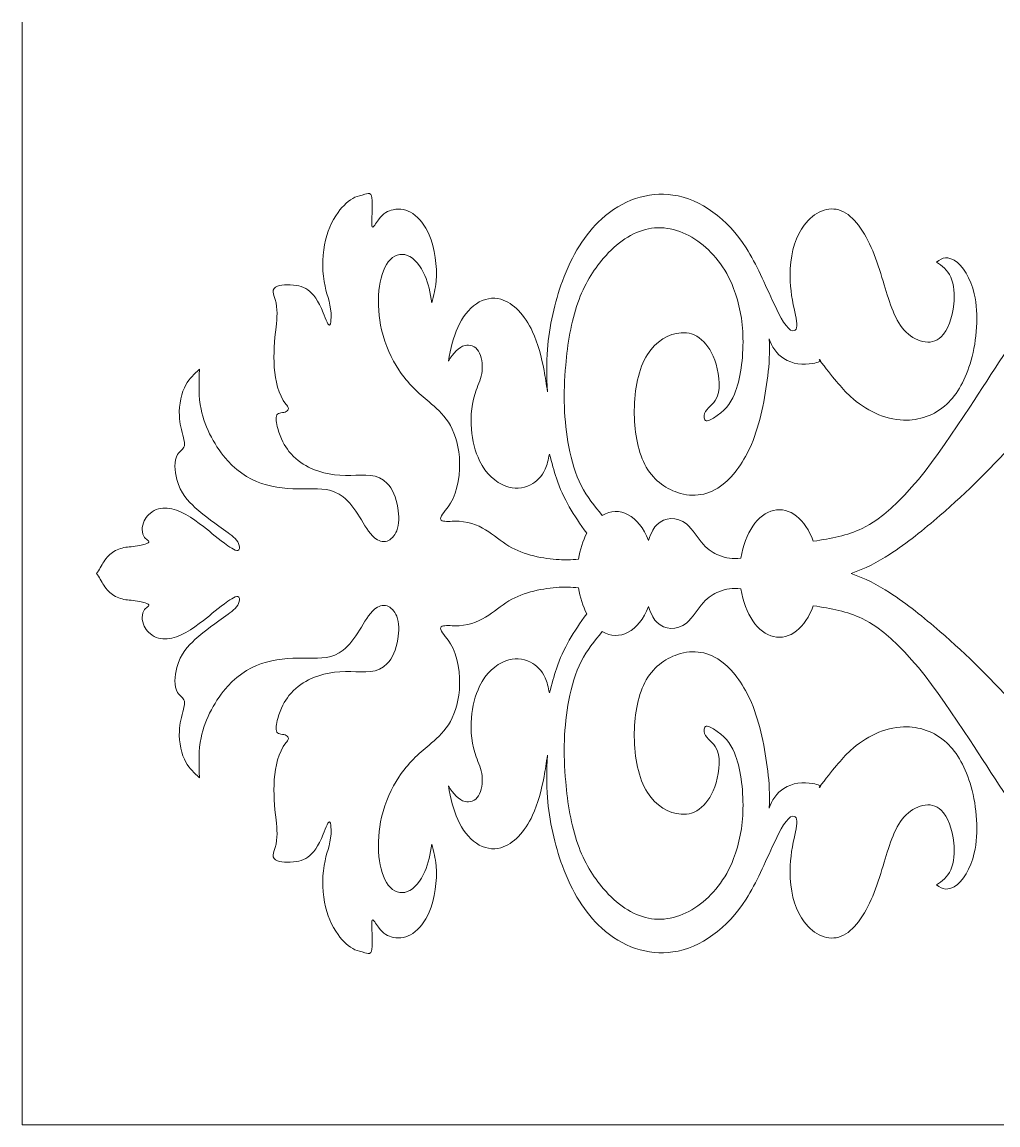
# Model space of a CAD drawing. Header units: millimetres. Extents: x -361 to 361, y -251 to 251.
# Drawn here: x -361 to -256.8, y -222.8 to -105 of the extents above; entities that cross this region are included whole.
import ezdxf

# ---------------------------------------------------------------- set-up
doc = ezdxf.new("R2010")
doc.units = ezdxf.units.MM
doc.header["$MEASUREMENT"] = 0
doc.layers.add('layer 1', color=7, linetype='Continuous')

msp = doc.modelspace()

# ---------------------------------------------------------------- linework, layer by layer
at = {"layer": 'layer 1', "lineweight": 9}
msp.add_open_spline([(-230.3487, -222.7888), (-230.3487, -222.7888), (-361.0487, -222.7888), (-361.0487, -222.7888), (-361.0487, -222.7888), (-361.0487, -222.7888), (-361.0487, -104.9888), (-361.0487, -104.9888)], degree=3, knots=[0, 0, 0, 0, 0.33333333, 0.33333333, 0.33333333, 0.33333333, 1, 1, 1, 1], dxfattribs=at)
for points in [[(-325.4853, -123.7089), (-325.1602, -123.564), (-324.8394, -123.5089), (-324.4247, -123.3857)], [(-324.4247, -123.3857), (-324.1915, -123.3163), (-323.9287, -123.2257), (-323.7925, -123.3939)], [(-323.7925, -123.3939), (-323.662, -123.5555), (-323.6474, -123.9553), (-323.6414, -124.2952)], [(-299.1416, -126.0267), (-296.936, -124.0132), (-294.175, -123.0721), (-291.51, -123.4627)], [(-291.51, -123.4627), (-288.5283, -123.8998), (-285.667, -126.0036), (-283.6709, -129.1176)], [(-327.2837, -125.3242), (-326.7484, -124.5924), (-326.1086, -123.9864), (-325.4853, -123.7089)], [(-323.6414, -124.2952), (-323.6306, -124.9039), (-323.6468, -125.3206), (-323.6719, -125.9466)], [(-277.4716, -126.6738), (-276.4118, -125.2558), (-274.8813, -124.6003), (-273.5325, -125.1349)], [(-328.7325, -128.7785), (-328.4793, -127.3948), (-327.9663, -126.2573), (-327.2837, -125.3242)], [(-323.6719, -125.9466), (-323.6872, -126.3291), (-323.7055, -126.7894), (-323.623, -126.8758)], [(-322.9725, -126.1069), (-322.4555, -125.3962), (-321.9273, -125.1354), (-321.3976, -125.0277)], [(-321.3976, -125.0277), (-320.6697, -124.8796), (-319.939, -125.0196), (-319.2875, -125.4514)], [(-319.2875, -125.4514), (-318.5974, -125.9078), (-317.9963, -126.6895), (-317.5609, -127.7058)], [(-303.3107, -132.67), (-302.2897, -129.894), (-300.8903, -127.6231), (-299.1416, -126.0267)], [(-273.5325, -125.1349), (-272.8474, -125.4066), (-272.2093, -125.9851), (-271.662, -126.6974)], [(-259.7785, -146.105), (-254.9117, -138.6855), (-250.4395, -131.5119), (-245.2391, -125.4356)], [(-323.623, -126.8758), (-323.5176, -126.9867), (-323.2466, -126.4835), (-322.9725, -126.1069)], [(-294.1195, -127.0731), (-295.8433, -127.4174), (-297.4864, -128.5564), (-298.9177, -130.2132)], [(-288.8309, -128.3944), (-290.5081, -127.2004), (-292.356, -126.721), (-294.1195, -127.0731)], [(-278.9668, -131.3167), (-278.8667, -129.4327), (-278.32, -127.8089), (-277.4716, -126.6738)], [(-271.662, -126.6974), (-270.4654, -128.2552), (-269.7036, -130.4523), (-269.0357, -132.6722)], [(-317.5609, -127.7058), (-316.9442, -129.1456), (-316.6602, -131.0566), (-316.8101, -132.6813)], [(-285.0128, -133.4303), (-285.8794, -131.2084), (-287.2825, -129.497), (-288.8309, -128.3944)], [(-328.6766, -133.2138), (-328.9784, -131.8571), (-328.9906, -130.1898), (-328.7325, -128.7785)], [(-283.6709, -129.1176), (-282.5587, -130.8529), (-281.7151, -132.9018), (-280.6494, -135.171)], [(-321.9113, -130.5902), (-322.4567, -131.2931), (-322.781, -132.462), (-322.9078, -133.6566)], [(-319.8835, -129.9063), (-320.5868, -129.646), (-321.3614, -129.8818), (-321.9113, -130.5902)], [(-317.9993, -132.0682), (-318.4315, -131.066), (-319.115, -130.1906), (-319.8835, -129.9063)], [(-298.9177, -130.2132), (-300.0144, -131.483), (-300.9866, -133.0567), (-301.6673, -134.99)], [(-261.8069, -132.2401), (-262.15, -131.4921), (-262.7702, -130.9543), (-263.3333, -130.6309)], [(-263.3331, -130.6302), (-262.6847, -130.0561), (-262.044, -130.0895), (-261.4647, -130.4196)], [(-261.4647, -130.4196), (-260.4895, -130.9756), (-259.6882, -132.3734), (-259.3057, -134.0348)], [(-278.6365, -135.209), (-278.9115, -133.8368), (-279.0308, -132.5234), (-278.9668, -131.3167)], [(-334.2226, -133.8451), (-334.286, -133.1731), (-333.4318, -133.0748), (-332.7417, -133.0592)], [(-332.7417, -133.0592), (-331.7539, -133.0375), (-331.1027, -133.185), (-330.5158, -133.6056)], [(-317.2679, -134.99), (-317.4445, -133.8702), (-317.6304, -132.9231), (-317.9993, -132.0682)], [(-316.8101, -132.6813), (-316.882, -133.4591), (-317.0532, -134.1715), (-317.2679, -134.9899)], [(-304.9062, -139.9758), (-304.716, -137.4953), (-304.1374, -134.9172), (-303.3107, -132.67)], [(-269.0357, -132.6722), (-268.4437, -134.6395), (-267.9256, -136.6248), (-266.785, -137.8887)], [(-261.4987, -135.132), (-261.3879, -134.1078), (-261.4349, -133.0506), (-261.8069, -132.2401)], [(-333.9996, -134.6221), (-334.0844, -134.3427), (-334.202, -134.0636), (-334.2226, -133.8451)], [(-330.5158, -133.6056), (-329.9306, -134.025), (-329.4094, -134.7158), (-328.8562, -136.0527)], [(-328.0269, -136.558), (-327.9846, -135.235), (-328.4285, -134.3295), (-328.6766, -133.2138)], [(-322.9078, -133.6566), (-323.0588, -135.0775), (-322.9302, -136.5349), (-322.6246, -137.8514)], [(-284.0159, -138.7436), (-284.0588, -136.8104), (-284.4031, -134.9939), (-285.0128, -133.4303)], [(-259.3057, -134.0348), (-258.7955, -136.2502), (-259.0295, -138.9343), (-259.6371, -141.1105)], [(-333.9123, -137.5602), (-333.8106, -136.5976), (-333.7005, -135.6081), (-333.9996, -134.6221)], [(-314.4991, -137.6134), (-314.0118, -136.5384), (-313.3008, -135.6239), (-312.505, -135.0804)], [(-312.505, -135.0804), (-311.6751, -134.5135), (-310.7531, -134.3503), (-309.8747, -134.6012)], [(-309.8747, -134.6012), (-308.5487, -134.9797), (-307.3223, -136.3012), (-306.5018, -138.0585)], [(-301.6673, -134.99), (-302.3675, -136.979), (-302.7592, -139.3484), (-302.9611, -141.653)], [(-280.6494, -135.171), (-280.021, -136.5092), (-279.3152, -137.9239), (-278.6809, -137.9622)], [(-278.2808, -137.6347), (-278.1707, -137.1747), (-278.4423, -136.1772), (-278.6365, -135.209)], [(-262.8392, -138.62), (-262.1166, -137.9323), (-261.6535, -136.5642), (-261.4987, -135.132)], [(-328.8562, -136.0527), (-328.5774, -136.7266), (-328.2905, -137.5644), (-328.1435, -137.3267)], [(-328.1435, -137.3267), (-328.0753, -137.2167), (-328.0372, -136.8753), (-328.0269, -136.558)], [(-334.0934, -141.8699), (-334.2, -140.3985), (-334.0654, -139.0097), (-333.9123, -137.5602)], [(-315.4961, -141.2078), (-315.2295, -139.8294), (-314.9678, -138.6473), (-314.4991, -137.6134)], [(-278.6809, -137.9622), (-278.5077, -137.9731), (-278.3396, -137.8804), (-278.2808, -137.6347)], [(-322.6246, -137.8514), (-322.2358, -139.526), (-321.5607, -140.9728), (-320.7925, -142.1325)], [(-306.5018, -138.0585), (-305.9173, -139.3101), (-305.5388, -140.7828), (-305.2714, -142.2004)], [(-294.2257, -140.5084), (-293.316, -139.0721), (-291.9367, -138.263), (-290.6367, -138.1759)], [(-290.6367, -138.1759), (-289.8627, -138.124), (-289.1169, -138.3281), (-288.4387, -138.9169)], [(-288.4387, -138.9169), (-287.8158, -139.4578), (-287.2501, -140.3233), (-286.8878, -141.519)], [(-284.9242, -144.7275), (-284.2926, -143.1865), (-283.9681, -140.8929), (-284.0159, -138.7436)], [(-281.2236, -138.8105), (-281.1158, -140.3325), (-281.2174, -141.5232), (-281.3723, -142.7842)], [(-279.6459, -140.9356), (-280.3796, -140.4572), (-280.9819, -139.6515), (-281.2236, -138.8114)], [(-266.785, -137.8887), (-265.6658, -139.1289), (-263.9473, -139.6746), (-262.8392, -138.62)], [(-313.7142, -139.5317), (-314.4083, -139.689), (-314.9469, -140.3697), (-315.4961, -141.209)], [(-312.2717, -140.1478), (-312.6286, -139.5777), (-313.2121, -139.4178), (-313.7142, -139.5317)], [(-311.8899, -142.2701), (-311.8076, -141.5399), (-311.9443, -140.6711), (-312.2717, -140.1478)], [(-304.9108, -144.4946), (-304.996, -142.816), (-305.0161, -141.4123), (-304.9062, -139.9758)], [(-295.6305, -146.4853), (-295.6173, -144.2128), (-295.1799, -142.0153), (-294.2257, -140.5084)], [(-276.5701, -141.449), (-277.5774, -141.622), (-278.717, -141.5413), (-279.6459, -140.9356)], [(-275.8867, -141.0317), (-275.4339, -141.1583), (-275.9792, -141.3473), (-276.5701, -141.449)], [(-272.531, -144.98), (-273.5441, -144.052), (-274.3986, -142.9245), (-275.8867, -141.03)], [(-259.6371, -141.1105), (-260.2047, -143.1433), (-261.0986, -144.7328), (-262.2438, -145.7997)], [(-343.5372, -143.7213), (-343.153, -143.0293), (-342.6561, -142.6259), (-342.1042, -142.0552)], [(-342.1043, -142.0552), (-342.1465, -143.7354), (-342.192, -145.0298), (-341.9241, -146.341)], [(-332.8642, -145.7935), (-333.663, -144.786), (-333.9904, -143.2895), (-334.0934, -141.8699)], [(-320.7925, -142.1325), (-319.8146, -143.6087), (-318.686, -144.6198), (-317.5598, -145.5657)], [(-312.5263, -144.2899), (-312.2886, -143.6216), (-311.9742, -143.0188), (-311.8899, -142.2701)], [(-305.2714, -142.2004), (-305.1337, -142.9306), (-305.0254, -143.6463), (-304.9108, -144.4938)], [(-302.9611, -141.653), (-303.2239, -144.6534), (-303.1646, -147.5439), (-302.6218, -150.349)], [(-286.8878, -141.519), (-286.5026, -142.7908), (-286.3476, -144.4359), (-286.983, -145.4116)], [(-281.3723, -142.7842), (-281.6681, -145.1938), (-282.1585, -147.8602), (-283.1156, -150.0957)], [(-344.2414, -147.0572), (-344.3044, -145.8287), (-344.0039, -144.5619), (-343.5372, -143.7213)], [(-313.0354, -148.466), (-313.1484, -147.0308), (-312.9727, -145.545), (-312.5263, -144.2899)], [(-287.171, -147.2897), (-286.0018, -146.5668), (-285.3823, -145.8451), (-284.9242, -144.7275)], [(-332.5824, -146.2528), (-332.5929, -146.1074), (-332.7346, -145.9569), (-332.8642, -145.7935)], [(-317.5598, -145.5657), (-316.8306, -146.1779), (-316.1025, -146.7629), (-315.4899, -147.7338)], [(-286.983, -145.4116), (-287.3823, -146.0246), (-288.0937, -146.3735), (-288.1636, -147.027)], [(-266.855, -147.5071), (-268.8882, -147.4381), (-270.912, -146.4635), (-272.531, -144.98)], [(-262.2438, -145.7997), (-263.5611, -147.0269), (-265.2112, -147.5631), (-266.855, -147.5071)], [(-343.809, -149.3782), (-344.0084, -148.6284), (-344.2008, -147.8509), (-344.2414, -147.0572)], [(-341.9241, -146.341), (-341.5106, -148.3646), (-340.3507, -150.4288), (-339.0746, -151.8416)], [(-333.7209, -148.3888), (-333.8649, -147.8538), (-333.9813, -147.2331), (-333.83, -146.9573)], [(-333.83, -146.9573), (-333.6587, -146.6445), (-333.1439, -146.7744), (-332.8168, -146.5959)], [(-332.8168, -146.5959), (-332.6778, -146.5201), (-332.5727, -146.3886), (-332.5824, -146.2528)], [(-294.5083, -152.2292), (-295.3013, -150.6964), (-295.6425, -148.5596), (-295.6305, -146.4853)], [(-288.1636, -147.027), (-288.1811, -147.1908), (-288.1582, -147.3738), (-288.0938, -147.4774)], [(-271.2962, -159.0706), (-267.0546, -157.0102), (-263.3125, -151.4928), (-259.7785, -146.105)], [(-332.5251, -150.8413), (-333.0019, -150.2468), (-333.4212, -149.5033), (-333.7209, -148.3888)], [(-315.4899, -147.7338), (-314.9116, -148.6508), (-314.4364, -149.9115), (-314.3173, -151.4476)], [(-288.0938, -147.4774), (-287.9359, -147.7312), (-287.5279, -147.5103), (-287.171, -147.2897)], [(-343.7004, -150.261), (-343.6365, -150.0161), (-343.7234, -149.6997), (-343.809, -149.3782)], [(-312.1602, -151.8498), (-312.6294, -150.8902), (-312.9386, -149.6967), (-313.0354, -148.466)], [(-254.5983, -149.3541), (-257.2549, -152.4425), (-260.075, -155.1739), (-262.9639, -157.6889)], [(-344.4207, -151.1676), (-344.1853, -150.8119), (-343.7911, -150.6083), (-343.7004, -150.261)], [(-302.6218, -150.349), (-302.3336, -151.8387), (-301.909, -153.3044), (-301.303, -154.4995)], [(-283.1156, -150.0957), (-283.8865, -151.8959), (-284.96, -153.4164), (-286.1363, -154.3559)], [(-344.5095, -153.8579), (-344.7526, -152.9571), (-344.8475, -151.8123), (-344.4207, -151.1676)], [(-339.0746, -151.8416), (-336.496, -154.6965), (-333.4431, -154.8925), (-330.4398, -154.8557)], [(-330.4463, -152.5166), (-331.1835, -152.1384), (-331.9033, -151.6166), (-332.5251, -150.8413)], [(-314.3173, -151.4476), (-314.1888, -153.1035), (-314.4743, -155.0792), (-315.2732, -156.3832)], [(-309.3454, -154.548), (-310.4532, -154.1489), (-311.4765, -153.2476), (-312.1602, -151.8498)], [(-304.6987, -151.136), (-304.8229, -151.7503), (-304.9403, -152.2851), (-305.1441, -152.7449)], [(-303.9524, -153.7229), (-304.227, -152.9012), (-304.4028, -152.0903), (-304.6987, -151.1362)], [(-325.9104, -153.4124), (-327.485, -153.4468), (-328.9993, -153.2586), (-330.4463, -152.5166)], [(-305.1441, -152.7449), (-305.49, -153.525), (-306.0846, -154.0884), (-306.7067, -154.4138)], [(-291.0128, -155.2352), (-292.3347, -154.7893), (-293.6724, -153.8449), (-294.5083, -152.2292)], [(-342.5737, -156.8256), (-343.2988, -156.1708), (-344.1071, -155.3485), (-344.5095, -153.8579)], [(-322.0245, -154.2612), (-323.042, -153.1719), (-324.5003, -153.3814), (-325.9104, -153.4124)], [(-320.8909, -156.8754), (-321.0751, -155.7691), (-321.4887, -154.8349), (-322.0245, -154.2612)], [(-302.5702, -156.7568), (-303.0906, -155.8375), (-303.602, -154.7715), (-303.9524, -153.7229)], [(-330.4398, -154.8557), (-329.1546, -154.8394), (-327.8786, -154.7818), (-326.7263, -155.7128)], [(-306.7067, -154.4138), (-307.5682, -154.8647), (-308.4824, -154.8588), (-309.3454, -154.548)], [(-301.303, -154.4995), (-300.6838, -155.7211), (-299.8749, -156.6602), (-299.056, -157.7076)], [(-286.1363, -154.3559), (-287.641, -155.5574), (-289.3139, -155.8082), (-291.0128, -155.2352)], [(-326.7263, -155.7128), (-326.0984, -156.2199), (-325.5074, -157.0209), (-324.9856, -157.8529)], [(-315.2732, -156.3832), (-315.7373, -157.1405), (-316.3746, -157.6711), (-316.3217, -158.0387)], [(-299.056, -157.7078), (-297.2276, -156.5768), (-295.1589, -157.6888), (-294.1159, -160.3627)], [(-348.1964, -158.9638), (-348.1171, -158.2857), (-347.757, -157.7934), (-347.3662, -157.464)], [(-347.3662, -157.464), (-346.8028, -156.9893), (-346.1755, -156.8531), (-345.5342, -156.9105)], [(-345.5342, -156.9105), (-344.2166, -157.0281), (-342.8399, -157.9625), (-341.6722, -158.8752)], [(-339.0282, -159.5478), (-340.4491, -158.5042), (-341.403, -157.8829), (-342.5737, -156.8256)], [(-321.0162, -159.3238), (-320.7436, -158.6258), (-320.7531, -157.7025), (-320.8909, -156.8754)], [(-300.7103, -159.597), (-301.4385, -158.5674), (-302.0097, -157.7472), (-302.5702, -156.7568)], [(-293.177, -158.6419), (-292.3951, -157.9101), (-291.0891, -157.7386), (-290.0569, -158.597)], [(-284.2347, -162.2345), (-283.8183, -159.5498), (-282.4365, -157.5389), (-280.7388, -157.1463)], [(-280.7388, -157.1463), (-279.0411, -156.754), (-277.3652, -158.0583), (-276.4984, -160.4462)], [(-262.9639, -157.6889), (-264.7146, -159.2131), (-266.4905, -160.6576), (-268.3507, -161.8489)], [(-348.041, -159.9119), (-348.2097, -159.6322), (-348.2332, -159.278), (-348.1964, -158.9638)], [(-341.6722, -158.8752), (-340.8021, -159.5553), (-340.048, -160.2233), (-339.0466, -160.9212)], [(-324.9856, -157.8529), (-324.4628, -158.6865), (-324.0098, -159.5511), (-323.3911, -160.0626)], [(-316.3217, -158.0387), (-316.3138, -158.0936), (-316.2906, -158.1446), (-316.2504, -158.1849)], [(-316.2504, -158.1849), (-316.0506, -158.3848), (-315.4319, -158.3128), (-314.8751, -158.3039)], [(-314.8751, -158.3039), (-311.9722, -158.2568), (-310.7545, -159.9256), (-309.0239, -160.9561)], [(-294.1159, -160.3636), (-293.783, -159.4293), (-293.535, -158.9768), (-293.177, -158.6419)], [(-290.0569, -158.597), (-289.3966, -159.1461), (-288.8484, -160.1166), (-288.2443, -160.7815)], [(-347.6425, -160.3297), (-347.793, -160.2148), (-347.942, -160.0762), (-348.041, -159.9119)], [(-337.8437, -160.9014), (-337.9609, -160.342), (-338.524, -159.9183), (-339.0282, -159.5478)], [(-323.3911, -160.0626), (-322.9834, -160.3998), (-322.5038, -160.5835), (-322.0462, -160.432)], [(-322.0462, -160.432), (-321.6309, -160.2945), (-321.2338, -159.8807), (-321.0162, -159.3238)], [(-301.578, -162.3555), (-301.4278, -161.3383), (-301.1305, -160.393), (-300.7103, -159.597)], [(-276.4984, -160.4462), (-274.5692, -160.1334), (-272.8971, -159.8482), (-271.2962, -159.0706)], [(-351.2251, -161.5468), (-350.7557, -161.2534), (-350.2931, -161.1281), (-349.7813, -161.0659)], [(-349.7813, -161.0659), (-349.2654, -161.0029), (-348.6993, -161.0042), (-347.8792, -160.7416)], [(-347.8792, -160.7416), (-347.6606, -160.6716), (-347.424, -160.583), (-347.4851, -160.4704)], [(-347.4851, -160.4704), (-347.5084, -160.4272), (-347.5756, -160.3811), (-347.6425, -160.3297)], [(-339.0466, -160.9212), (-338.5138, -161.2924), (-337.9112, -161.6721), (-337.8306, -161.2301)], [(-337.8306, -161.2301), (-337.8144, -161.1407), (-337.8193, -161.0181), (-337.8437, -160.9014)], [(-309.0239, -160.9561), (-307.4011, -161.9225), (-305.3273, -162.3275), (-303.6437, -162.41)], [(-288.2443, -160.7815), (-287.7143, -161.3647), (-287.1413, -161.7129), (-286.5873, -161.9465)], [(-352.316, -162.6261), (-352.005, -162.1462), (-351.6126, -161.7891), (-351.2251, -161.5468)], [(-303.6437, -162.41), (-303.0012, -162.4415), (-302.4155, -162.4263), (-301.578, -162.3543)], [(-286.5873, -161.9465), (-285.8459, -162.2592), (-285.1386, -162.3671), (-284.2347, -162.2356)], [(-268.3507, -161.8489), (-269.6394, -162.6743), (-270.9686, -163.3781), (-272.4692, -163.8894)], [(-353.0776, -163.8889), (-352.7817, -163.5204), (-352.5775, -163.0298), (-352.316, -162.6261)], [(-353.0776, -163.8889), (-352.7817, -164.2572), (-352.5775, -164.7478), (-352.316, -165.1515)], [(-268.3507, -165.929), (-269.6394, -165.1038), (-270.9686, -164.4), (-272.4692, -163.8887)], [(-352.316, -165.1515), (-352.005, -165.6315), (-351.6126, -165.9884), (-351.2251, -166.2309)], [(-309.0239, -166.82), (-307.4011, -165.8536), (-305.3273, -165.4487), (-303.6437, -165.3661)], [(-303.6437, -165.3661), (-303.0012, -165.3346), (-302.4155, -165.3498), (-301.578, -165.4218)], [(-300.7103, -168.1808), (-301.1305, -167.3848), (-301.4278, -166.4392), (-301.578, -165.422)], [(-288.2443, -166.9964), (-287.7143, -166.4133), (-287.1413, -166.0652), (-286.5873, -165.8314)], [(-286.5873, -165.8314), (-285.8459, -165.5186), (-285.1386, -165.4108), (-284.2347, -165.5425)], [(-280.7388, -170.6312), (-282.4365, -170.2389), (-283.8183, -168.2279), (-284.2347, -165.5434)], [(-262.9639, -170.089), (-264.7146, -168.5648), (-266.4905, -167.1205), (-268.3507, -165.929)], [(-351.2251, -166.2309), (-350.7557, -166.5242), (-350.2931, -166.6494), (-349.7813, -166.7118)], [(-349.7813, -166.7118), (-349.2654, -166.7746), (-348.6993, -166.7735), (-347.8792, -167.0361)], [(-347.8792, -167.0361), (-347.6606, -167.1059), (-347.424, -167.1948), (-347.4851, -167.307)], [(-341.6722, -168.9022), (-340.8021, -168.2223), (-340.048, -167.5543), (-339.0466, -166.8564)], [(-339.0466, -166.8564), (-338.5138, -166.4852), (-337.9112, -166.1055), (-337.8306, -166.5476)], [(-337.8437, -166.8762), (-337.9609, -167.4356), (-338.524, -167.8591), (-339.0282, -168.2296)], [(-337.8306, -166.5476), (-337.8144, -166.6367), (-337.8193, -166.7595), (-337.8437, -166.8762)], [(-323.3911, -167.7155), (-322.9834, -167.3783), (-322.5038, -167.1946), (-322.0462, -167.346)], [(-314.8751, -169.4722), (-311.9722, -169.5193), (-310.7545, -167.8505), (-309.0239, -166.82)], [(-290.0569, -169.1807), (-289.3966, -168.6317), (-288.8484, -167.6615), (-288.2443, -166.9964)], [(-348.041, -167.8657), (-348.2097, -168.1453), (-348.2332, -168.4992), (-348.1964, -168.8134)], [(-347.6425, -167.4477), (-347.793, -167.563), (-347.942, -167.7013), (-348.041, -167.8657)], [(-347.4851, -167.307), (-347.5084, -167.3502), (-347.5756, -167.3967), (-347.6425, -167.4477)], [(-339.0282, -168.2296), (-340.4491, -169.2733), (-341.403, -169.8943), (-342.5737, -170.9517)], [(-324.9856, -169.925), (-324.4628, -169.0914), (-324.0098, -168.227), (-323.3911, -167.7155)], [(-322.0462, -167.346), (-321.6309, -167.4835), (-321.2338, -167.8972), (-321.0162, -168.4541)], [(-300.7103, -168.1808), (-301.4385, -169.2099), (-302.0097, -170.0301), (-302.5702, -171.0206)], [(-294.1159, -167.4141), (-295.1589, -170.0881), (-297.2276, -171.2), (-299.056, -170.0688)], [(-294.1159, -167.4141), (-293.783, -168.3484), (-293.535, -168.8007), (-293.177, -169.1358)], [(-276.4984, -167.3316), (-277.3652, -169.7194), (-279.0411, -171.0237), (-280.7388, -170.6312)], [(-276.4984, -167.3316), (-274.5692, -167.6445), (-272.8971, -167.9295), (-271.2962, -168.707)], [(-348.1964, -168.8134), (-348.1171, -169.4917), (-347.757, -169.9838), (-347.3662, -170.3132)], [(-345.5342, -170.867), (-344.2166, -170.7493), (-342.8399, -169.8149), (-341.6722, -168.9022)], [(-321.0162, -168.4541), (-320.7436, -169.1522), (-320.7531, -170.0754), (-320.8909, -170.9023)], [(-316.3217, -169.7374), (-316.3138, -169.6825), (-316.2906, -169.6314), (-316.2504, -169.591)], [(-316.2504, -169.591), (-316.0506, -169.391), (-315.4319, -169.4632), (-314.8751, -169.4722)], [(-293.177, -169.1358), (-292.3951, -169.8675), (-291.0891, -170.0391), (-290.0569, -169.1807)], [(-271.2962, -168.707), (-267.0546, -170.7673), (-263.3125, -176.2848), (-259.7785, -181.6726)], [(-347.3662, -170.3132), (-346.8028, -170.7879), (-346.1755, -170.9242), (-345.5342, -170.867)], [(-326.7263, -172.0651), (-326.0984, -171.5578), (-325.5074, -170.7568), (-324.9856, -169.925)], [(-315.2732, -171.3929), (-315.7373, -170.6356), (-316.3746, -170.1048), (-316.3217, -169.7374)], [(-301.303, -173.2777), (-300.6838, -172.0562), (-299.8749, -171.1171), (-299.056, -170.0696)], [(-254.5983, -178.4236), (-257.2549, -175.3354), (-260.075, -172.604), (-262.9639, -170.089)], [(-342.5737, -170.9517), (-343.2988, -171.6067), (-344.1071, -172.4289), (-344.5095, -173.9195)], [(-320.8909, -170.9023), (-321.0751, -172.0088), (-321.4887, -172.9428), (-322.0245, -173.5165)], [(-314.3173, -176.3284), (-314.1888, -174.6726), (-314.4743, -172.6968), (-315.2732, -171.3929)], [(-302.5702, -171.0206), (-303.0906, -171.9401), (-303.602, -173.0061), (-303.9524, -174.0545)], [(-286.1363, -173.4219), (-287.641, -172.2203), (-289.3139, -171.9694), (-291.0128, -172.5424)], [(-339.0746, -175.9361), (-336.496, -173.0812), (-333.4431, -172.8854), (-330.4398, -172.922)], [(-330.4398, -172.922), (-329.1546, -172.9384), (-327.8786, -172.9962), (-326.7263, -172.0651)], [(-306.7067, -173.3639), (-307.5682, -172.9132), (-308.4824, -172.9189), (-309.3454, -173.2299)], [(-291.0128, -172.5424), (-292.3347, -172.9883), (-293.6724, -173.9328), (-294.5083, -175.5486)], [(-344.5095, -173.9195), (-344.7526, -174.8203), (-344.8475, -175.9652), (-344.4207, -176.6099)], [(-325.9104, -174.3655), (-327.485, -174.3311), (-328.9993, -174.5193), (-330.4463, -175.2613)], [(-322.0245, -173.5165), (-323.042, -174.606), (-324.5003, -174.3964), (-325.9104, -174.3655)], [(-309.3454, -173.2299), (-310.4532, -173.6289), (-311.4765, -174.5303), (-312.1602, -175.9282)], [(-305.1441, -175.033), (-305.49, -174.2527), (-306.0846, -173.6893), (-306.7067, -173.3639)], [(-303.9524, -174.0545), (-304.227, -174.8762), (-304.4028, -175.6872), (-304.6987, -176.6412)], [(-302.6218, -177.4282), (-302.3336, -175.9385), (-301.909, -174.4731), (-301.303, -173.2777)], [(-283.1156, -177.682), (-283.8865, -175.8818), (-284.96, -174.3613), (-286.1363, -173.4219)], [(-330.4463, -175.2613), (-331.1835, -175.6393), (-331.9033, -176.1614), (-332.5251, -176.9366)], [(-304.6987, -176.6417), (-304.8229, -176.0276), (-304.9403, -175.4926), (-305.1441, -175.033)], [(-344.4207, -176.6099), (-344.1853, -176.9655), (-343.7911, -177.1689), (-343.7004, -177.5165)], [(-341.9241, -181.4367), (-341.5106, -179.4131), (-340.3507, -177.3491), (-339.0746, -175.9361)], [(-315.4899, -180.042), (-314.9116, -179.1253), (-314.4364, -177.8645), (-314.3173, -176.3284)], [(-312.1602, -175.9282), (-312.6294, -176.8878), (-312.9386, -178.0813), (-313.0354, -179.312)], [(-294.5083, -175.5486), (-295.3013, -177.0812), (-295.6425, -179.218), (-295.6305, -181.2922)], [(-343.7004, -177.5165), (-343.6365, -177.7613), (-343.7234, -178.0777), (-343.809, -178.3993)], [(-332.5251, -176.9366), (-333.0019, -177.5311), (-333.4212, -178.2746), (-333.7209, -179.3889)], [(-302.9611, -186.1245), (-303.2239, -183.124), (-303.1646, -180.2336), (-302.6218, -177.4282)], [(-281.3723, -184.9933), (-281.6681, -182.5838), (-282.1585, -179.9173), (-283.1156, -177.682)], [(-343.809, -178.3993), (-344.0084, -179.1489), (-344.2008, -179.9266), (-344.2414, -180.7202)], [(-333.7209, -179.3889), (-333.8649, -179.9241), (-333.9813, -180.5446), (-333.83, -180.8206)], [(-317.5598, -182.2104), (-316.8306, -181.598), (-316.1025, -181.013), (-315.4899, -180.042)], [(-313.0354, -179.312), (-313.1484, -180.7472), (-312.9727, -182.2328), (-312.5263, -183.4881)], [(-288.0938, -180.3001), (-287.9359, -180.0463), (-287.5279, -180.267), (-287.171, -180.4876)], [(-262.2438, -181.9763), (-263.5611, -180.7491), (-265.2112, -180.2131), (-266.855, -180.2689)], [(-344.2414, -180.7202), (-344.3044, -181.9485), (-344.0039, -183.2154), (-343.5372, -184.056)], [(-333.83, -180.8206), (-333.6587, -181.1332), (-333.1439, -181.0035), (-332.8168, -181.182)], [(-332.8168, -181.182), (-332.6778, -181.2578), (-332.5727, -181.3893), (-332.5824, -181.5251)], [(-295.6305, -181.2922), (-295.6173, -183.5647), (-295.1799, -185.7622), (-294.2257, -187.2691)], [(-288.1636, -180.7506), (-288.1811, -180.5867), (-288.1582, -180.4039), (-288.0938, -180.3001)], [(-286.983, -182.3661), (-287.3823, -181.7529), (-288.0937, -181.4043), (-288.1636, -180.7506)], [(-287.171, -180.4876), (-286.0018, -181.2106), (-285.3823, -181.9324), (-284.9242, -183.0499)], [(-266.855, -180.2689), (-268.8882, -180.3379), (-270.912, -181.3127), (-272.531, -182.796)], [(-342.1043, -185.7226), (-342.1465, -184.0425), (-342.192, -182.7482), (-341.9241, -181.4367)], [(-332.8642, -181.9842), (-333.663, -182.9919), (-333.9904, -184.4884), (-334.0934, -185.908)], [(-332.5824, -181.5251), (-332.5929, -181.6705), (-332.7346, -181.821), (-332.8642, -181.9842)], [(-320.7925, -185.6435), (-319.8146, -184.1672), (-318.686, -183.1561), (-317.5598, -182.2104)], [(-286.8878, -186.2587), (-286.5026, -184.9869), (-286.3476, -183.3417), (-286.983, -182.3661)], [(-259.6371, -186.6656), (-260.2047, -184.6329), (-261.0986, -183.0434), (-262.2438, -181.9763)], [(-259.7785, -181.6726), (-254.9117, -189.0923), (-250.4395, -196.2658), (-245.2391, -202.342)], [(-312.5263, -183.4881), (-312.2886, -184.1563), (-311.9742, -184.7592), (-311.8899, -185.5077)], [(-305.2714, -185.5753), (-305.1337, -184.8451), (-305.0254, -184.1296), (-304.9108, -183.2819)], [(-304.9108, -183.2832), (-304.996, -184.962), (-305.0161, -186.3656), (-304.9062, -187.802)], [(-284.9242, -183.0499), (-284.2926, -184.5908), (-283.9681, -186.8846), (-284.0159, -189.0336)], [(-272.531, -182.796), (-273.5441, -183.7242), (-274.3986, -184.8515), (-275.8867, -186.7462)], [(-343.5372, -184.056), (-343.153, -184.7482), (-342.6561, -185.1513), (-342.1042, -185.7221)], [(-334.0934, -185.908), (-334.2, -187.3794), (-334.0654, -188.768), (-333.9123, -190.2175)], [(-322.6246, -189.9246), (-322.2358, -188.2499), (-321.5607, -186.8033), (-320.7925, -185.6435)], [(-311.8899, -185.5077), (-311.8076, -186.2379), (-311.9443, -187.1067), (-312.2717, -187.63)], [(-306.5018, -189.7174), (-305.9173, -188.4656), (-305.5388, -186.9929), (-305.2714, -185.5753)], [(-281.2236, -188.9672), (-281.1158, -187.445), (-281.2174, -186.2545), (-281.3723, -184.9933)], [(-315.4961, -186.5681), (-315.2295, -187.9465), (-314.9678, -189.1286), (-314.4991, -190.1623)], [(-313.7142, -188.2463), (-314.4083, -188.0887), (-314.9469, -187.4081), (-315.4961, -186.569)], [(-301.6673, -192.7872), (-302.3675, -190.7985), (-302.7592, -188.4289), (-302.9611, -186.1245)], [(-294.2257, -187.2691), (-293.316, -188.7055), (-291.9367, -189.5145), (-290.6367, -189.6016)], [(-288.4387, -188.8608), (-287.8158, -188.3199), (-287.2501, -187.4542), (-286.8878, -186.2587)], [(-279.6459, -186.8422), (-280.3796, -187.3205), (-280.9819, -188.1261), (-281.2236, -188.9663)], [(-276.5701, -186.3286), (-277.5774, -186.1555), (-278.717, -186.2362), (-279.6459, -186.8422)], [(-275.8867, -186.746), (-275.4339, -186.6192), (-275.9792, -186.4302), (-276.5701, -186.3286)], [(-259.3057, -193.7413), (-258.7955, -191.526), (-259.0295, -188.8417), (-259.6371, -186.6656)], [(-312.2717, -187.63), (-312.6286, -188.2003), (-313.2121, -188.3602), (-313.7142, -188.2463)], [(-304.9062, -187.802), (-304.716, -190.2825), (-304.1374, -192.8607), (-303.3107, -195.1077)], [(-266.785, -189.8892), (-265.6658, -188.649), (-263.9473, -188.1031), (-262.8392, -189.1578)], [(-290.6367, -189.6016), (-289.8627, -189.6535), (-289.1169, -189.4497), (-288.4387, -188.8608)], [(-284.0159, -189.0336), (-284.0588, -190.967), (-284.4031, -192.7834), (-285.0128, -194.347)], [(-262.8392, -189.1578), (-262.1166, -189.8454), (-261.6535, -191.2135), (-261.4987, -192.6458)], [(-333.9123, -190.2175), (-333.8106, -191.1803), (-333.7005, -192.1698), (-333.9996, -193.1557)], [(-328.8562, -191.725), (-328.5774, -191.0513), (-328.2905, -190.2135), (-328.1435, -190.451)], [(-328.1435, -190.451), (-328.0753, -190.5614), (-328.0372, -190.9024), (-328.0269, -191.2197)], [(-322.9078, -194.1195), (-323.0588, -192.6984), (-322.9302, -191.241), (-322.6246, -189.9246)], [(-314.4991, -190.1623), (-314.0118, -191.2373), (-313.3008, -192.152), (-312.505, -192.6955)], [(-309.8747, -193.1747), (-308.5487, -192.7962), (-307.3223, -191.4745), (-306.5018, -189.7174)], [(-280.6494, -192.6067), (-280.021, -191.2687), (-279.3152, -189.8538), (-278.6809, -189.8155)], [(-278.6809, -189.8155), (-278.5077, -189.8046), (-278.3396, -189.8973), (-278.2808, -190.1432)], [(-278.2808, -190.1432), (-278.1707, -190.6033), (-278.4423, -191.6005), (-278.6365, -192.5687)], [(-269.0357, -195.1055), (-268.4437, -193.1382), (-267.9256, -191.1531), (-266.785, -189.8892)], [(-330.5158, -194.1723), (-329.9306, -193.7529), (-329.4094, -193.0619), (-328.8562, -191.725)], [(-328.0269, -191.2197), (-327.9846, -192.5429), (-328.4285, -193.4484), (-328.6766, -194.5639)], [(-333.9996, -193.1557), (-334.0844, -193.435), (-334.202, -193.7142), (-334.2226, -193.9326)], [(-317.2679, -192.7859), (-317.4445, -193.9056), (-317.6304, -194.8528), (-317.9993, -195.7079)], [(-316.8101, -195.0965), (-316.882, -194.3186), (-317.0532, -193.6064), (-317.2679, -192.7878)], [(-312.505, -192.6955), (-311.6751, -193.2624), (-310.7531, -193.4255), (-309.8747, -193.1747)], [(-298.9177, -197.5641), (-300.0144, -196.2945), (-300.9866, -194.7206), (-301.6673, -192.7872)], [(-283.6709, -198.6601), (-282.5587, -196.925), (-281.7151, -194.8761), (-280.6494, -192.6067)], [(-278.6365, -192.5687), (-278.9115, -193.9409), (-279.0308, -195.2545), (-278.9668, -196.4612)], [(-261.4987, -192.6458), (-261.3879, -193.6701), (-261.4349, -194.7274), (-261.8069, -195.5378)], [(-334.2226, -193.9326), (-334.286, -194.6046), (-333.4318, -194.7031), (-332.7417, -194.7185)], [(-332.7417, -194.7185), (-331.7539, -194.7403), (-331.1027, -194.593), (-330.5158, -194.1723)], [(-321.9113, -197.1858), (-322.4567, -196.4828), (-322.781, -195.3139), (-322.9078, -194.1195)], [(-285.0128, -194.347), (-285.8794, -196.5689), (-287.2825, -198.2805), (-288.8309, -199.3828)], [(-261.4647, -197.3565), (-260.4895, -196.8004), (-259.6882, -195.4028), (-259.3057, -193.7413)], [(-328.6766, -194.5639), (-328.9784, -195.9206), (-328.9906, -197.5881), (-328.7325, -198.9993)], [(-317.5609, -200.072), (-316.9442, -198.6322), (-316.6602, -196.7212), (-316.8101, -195.0965)], [(-303.3107, -195.1077), (-302.2897, -197.8837), (-300.8903, -200.1546), (-299.1416, -201.7512)], [(-271.662, -201.0803), (-270.4654, -199.5227), (-269.7036, -197.3254), (-269.0357, -195.1055)], [(-261.8069, -195.5378), (-262.15, -196.2856), (-262.7702, -196.8234), (-263.3333, -197.1468)], [(-317.9993, -195.7079), (-318.4315, -196.7099), (-319.115, -197.5855), (-319.8835, -197.8698)], [(-278.9668, -196.4612), (-278.8667, -198.3452), (-278.32, -199.969), (-277.4716, -201.1039)], [(-319.8835, -197.8698), (-320.5868, -198.1298), (-321.3614, -197.8943), (-321.9113, -197.1858)], [(-294.1195, -200.7041), (-295.8433, -200.3599), (-297.4864, -199.2209), (-298.9177, -197.5641)], [(-263.3331, -197.1457), (-262.6847, -197.7198), (-262.044, -197.6866), (-261.4647, -197.3565)], [(-328.7325, -198.9993), (-328.4793, -200.3829), (-327.9663, -201.5205), (-327.2837, -202.4535)], [(-291.51, -204.315), (-288.5283, -203.8781), (-285.667, -201.7741), (-283.6709, -198.6601)], [(-319.2875, -202.3265), (-318.5974, -201.8702), (-317.9963, -201.0885), (-317.5609, -200.072)], [(-288.8309, -199.3828), (-290.5081, -200.577), (-292.356, -201.0565), (-294.1195, -200.7041)], [(-323.6719, -201.8311), (-323.6872, -201.4489), (-323.7055, -200.9883), (-323.623, -200.9019)], [(-323.623, -200.9019), (-323.5176, -200.7913), (-323.2466, -201.2942), (-322.9725, -201.671)], [(-277.4716, -201.1039), (-276.4118, -202.5219), (-274.8813, -203.1775), (-273.5325, -202.6428)], [(-273.5325, -202.6428), (-272.8474, -202.3714), (-272.2093, -201.7927), (-271.662, -201.0803)], [(-327.2837, -202.4535), (-326.7484, -203.1853), (-326.1086, -203.7915), (-325.4853, -204.0688)], [(-323.6414, -203.4828), (-323.6306, -202.8738), (-323.6468, -202.4571), (-323.6719, -201.8311)], [(-322.9725, -201.671), (-322.4555, -202.3815), (-321.9273, -202.6424), (-321.3976, -202.7502)], [(-321.3976, -202.7502), (-320.6697, -202.8983), (-319.939, -202.7584), (-319.2875, -202.3265)], [(-299.1416, -201.7512), (-296.936, -203.7648), (-294.175, -204.7057), (-291.51, -204.315)], [(-323.7925, -204.3839), (-323.662, -204.2222), (-323.6474, -203.8224), (-323.6414, -203.4828)], [(-325.4853, -204.0688), (-325.1602, -204.2137), (-324.8394, -204.2688), (-324.4247, -204.392)], [(-324.4247, -204.392), (-324.1915, -204.4613), (-323.9287, -204.5521), (-323.7925, -204.3839)]]:
    msp.add_open_spline(points, degree=3, dxfattribs=at)

doc.saveas('drawing.dxf')
